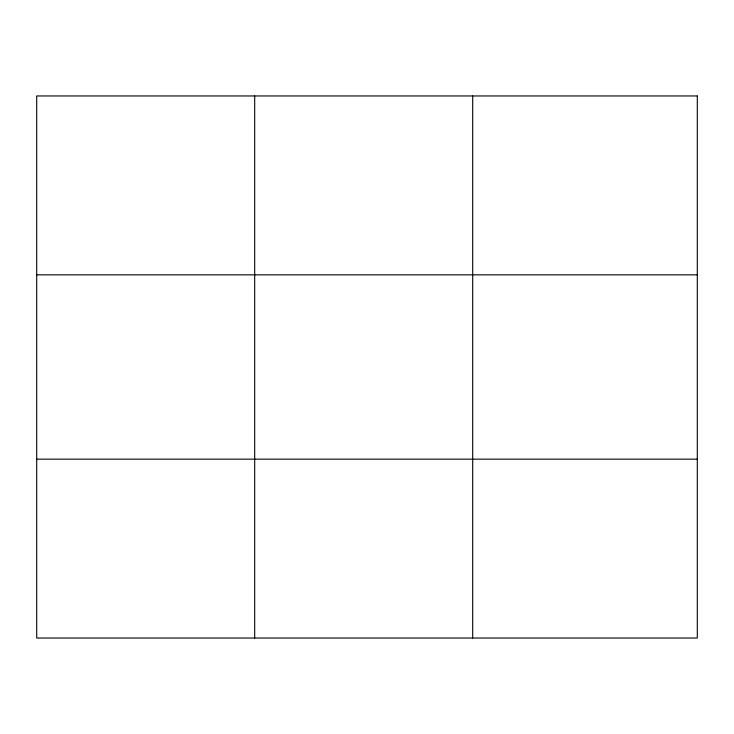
<?xml version="1.0" encoding="UTF-8"?>
<svg xmlns="http://www.w3.org/2000/svg" width="734" height="734" viewBox="0 0 734 734"><rect width="100%" height="100%" fill="white"/><g stroke="black" fill="none" stroke-linecap="round" stroke-linejoin="round"><path stroke-width="1.1" d="M254.698 638.039L254.698 95.961M472.696 638.039L472.696 95.961M36.7 274.846L697.3 274.846M36.7 459.154L697.3 459.154M697.3 95.961L697.3 638.039L36.7 638.039L36.7 95.961L697.3 95.961"/></g></svg>
